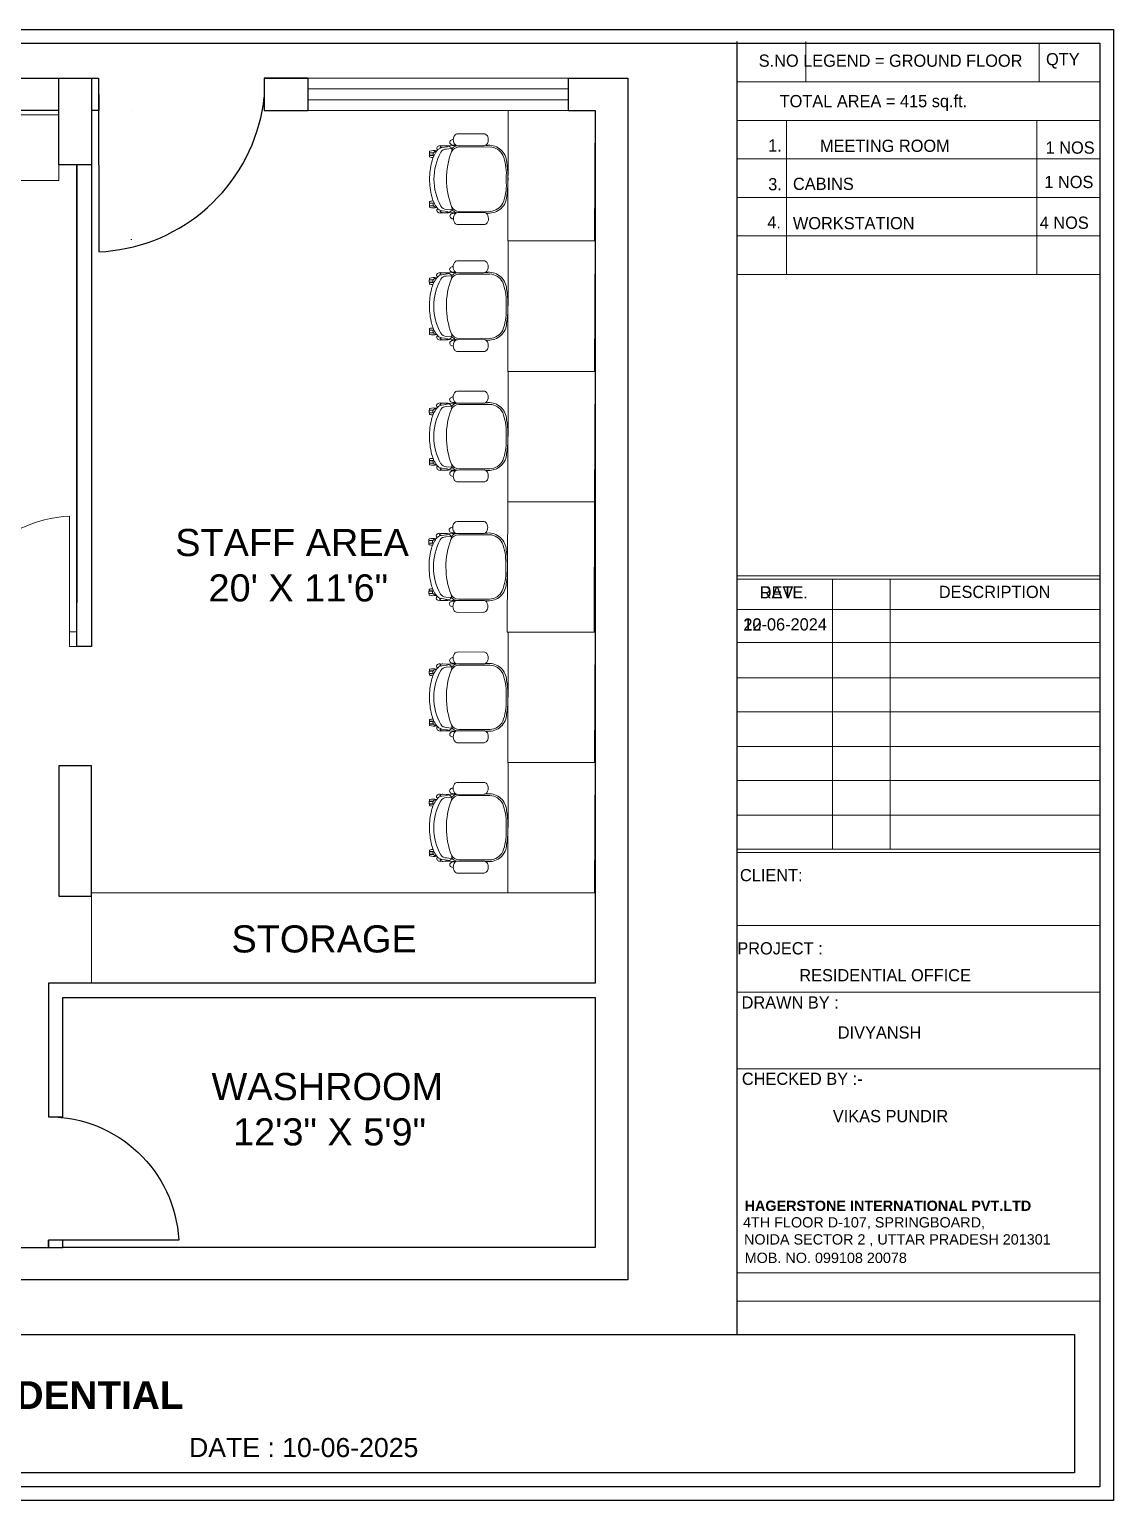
# Model space of a CAD drawing. Header units: inches. Extents: x 31613 to 11629803103, y 12993 to 6379790274.
# Drawn here: x 31847.9 to 32147.4, y 12993.3 to 13399.7 of the extents above; entities that cross this region are included whole.
import ezdxf

# ---------------------------------------------------------------- set-up
doc = ezdxf.new("R2010")
doc.units = ezdxf.units.IN
for name, color, linetype in [('PDF_0', 7, 'Continuous'), ('PDF_PDF2_PDF_0', 7, 'Continuous'), ('PDF_PDF3_PDF_0', 7, 'Continuous'), ('PDF_Text', 7, 'Continuous')]:
    doc.layers.add(name, color=color, linetype=linetype)
for name, color, linetype, true_color in [('PDF_COLUMN', 7, 'Continuous', 0x7f7f7f), ('PDF_EXISTING WALLS', 7, 'Continuous', 0xb80000), ('PDF_EXITING WALLS', 7, 'Continuous', 0xdd0000), ('PDF_FURNITURE', 30, 'Continuous', 0xff7f00), ('PDF_GLASS PARTITION', 7, 'Continuous', 0x7fffff)]:
    doc.layers.add(name, color=color, linetype=linetype, true_color=true_color)
doc.styles.add('PDF Arial', font='arial.ttf')
doc.styles.add('PDF Arial Bold', font='arialbd.ttf')
doc.styles.add('PDF Bahnschrift', font='')
doc.styles.get('PDF Bahnschrift').set_extended_font_data('Bahnschrift')

# ---------------------------------------------------------------- blocks, each defined once
blk = doc.blocks.new('VISITOR CHAIR')
at = {"layer": 'PDF_FURNITURE', "lineweight": 0}
for points in [[(31291.77, 13257.22, 0.209649), (31290.89, 13258.62, 0.101106), (31287.79, 13260.05, 0.061797), (31283.05, 13260.63, 0.061797), (31278.29, 13260.03, 0.101106), (31275.2, 13258.61, 0.209649), (31274.31, 13257.2)], [(31275.21, 13258.61, -0.119832), (31275.27, 13260.54, -0.348586), (31275.37, 13260.63), (31275.64, 13260.63, -0.414213), (31275.69, 13260.57), (31275.69, 13259.52)], [(31275.74, 13259.54), (31275.76, 13260.64, -0.414215), (31275.78, 13260.65), (31276.38, 13260.65, -0.414215), (31276.4, 13260.63), (31276.4, 13259.6)], [(31276.45, 13259.58), (31276.47, 13260.58, -0.414213), (31276.51, 13260.63), (31276.79, 13260.63, -0.348586), (31276.9, 13260.54, -0.076916), (31277.04, 13259.64)], [(31289.6, 13259.6), (31289.6, 13260.6, 0.414213), (31289.54, 13260.65), (31289.29, 13260.65, 0.348586), (31289.19, 13260.56, 0.076916), (31289.03, 13259.67)], [(31290.31, 13259.58), (31290.33, 13260.66, 0.414215), (31290.29, 13260.69), (31289.7, 13260.69, 0.414215), (31289.66, 13260.65), (31289.66, 13259.62)], [(31290.87, 13258.64, 0.119832), (31290.82, 13260.56, 0.348586), (31290.7, 13260.65), (31290.44, 13260.65, 0.414213), (31290.37, 13260.59), (31290.37, 13259.54)], [(31273.85, 13253.24), (31273.71, 13257.65, -0.182517), (31273.98, 13258.38, -0.206148), (31274.42, 13258.62, -0.131815), (31274.69, 13258.58, -0.117745), (31274.9, 13258.37)], [(31274.11, 13255.64), (31274.31, 13257.2), (31274.25, 13257.65, 0.35494), (31274.21, 13257.73, 0.167868), (31274.12, 13257.69, 0.22811), (31273.81, 13257.11)], [(31273.96, 13255.41, 0.111795), (31274.16, 13254.83, 0.173393), (31274.53, 13254.56, 0.437975), (31274.58, 13254.62), (31274.72, 13255.96, -0.27336), (31275.61, 13257.51)], [(31291.41, 13254.5), (31291.33, 13254.46, -0.088264), (31290.86, 13254.5), (31290.64, 13254.58, 0.093218), (31283.04, 13255.96, 0.093218), (31275.47, 13254.56), (31275.23, 13254.46, -0.088264), (31274.76, 13254.44), (31274.66, 13254.46, -0.245246), (31274.57, 13254.58)], [(31291.97, 13255.66), (31291.77, 13257.24), (31291.83, 13257.69, -0.35494), (31291.88, 13257.75, -0.167868), (31291.96, 13257.72, -0.22811), (31292.3, 13257.14), (31292.3, 13256.94), (31292.2, 13256), (31292.14, 13255.46, -0.111795), (31291.94, 13254.88, -0.173393), (31291.57, 13254.58, -0.437975), (31291.49, 13254.64), (31291.37, 13255.99, 0.27336), (31290.51, 13257.53, 0.125578), (31283.03, 13259.43, 0.125578), (31275.57, 13257.5)], [(31292.24, 13253.28), (31292.36, 13257.67, 0.182517), (31292.11, 13258.42, 0.206148), (31291.68, 13258.65, 0.131815), (31291.41, 13258.6, 0.117745), (31291.17, 13258.41)], [(31273.64, 13253.41), (31273.6, 13254.22, 0.269885), (31273.09, 13254.98, 0.176629), (31272.65, 13254.99, 0.126965), (31272.34, 13254.78, 0.170753), (31272.06, 13254.04)], [(31275.47, 13254.57, 0.269705), (31274.15, 13252.45), (31274.19, 13243.89)], [(31290.62, 13254.59, -0.269705), (31291.95, 13252.49), (31291.93, 13243.93)], [(31291.79, 13254.1), (31291.43, 13254.5, 0.245246), (31291.53, 13254.6)], [(31292.46, 13253.45), (31292.48, 13254.26, -0.269885), (31293, 13255.02, -0.176629), (31293.45, 13255.03, -0.126965), (31293.75, 13254.82, -0.170753), (31294.05, 13254.08)], [(31273.71, 13245.06), (31273.71, 13244.47, 0.20285), (31274.97, 13240.9, 0.202008), (31278.43, 13239.31, 0.040265), (31282.13, 13238.99), (31283.08, 13238.95), (31284, 13238.99, 0.040265), (31287.73, 13239.32, 0.202008), (31291.17, 13240.93, 0.20285), (31292.43, 13244.51)], [(31291.96, 13243.96, -0.27094), (31289.69, 13240.41, -0.104254), (31284.1, 13239.44), (31283.08, 13239.44), (31282.03, 13239.44, -0.104254), (31276.45, 13240.4, -0.27094), (31274.17, 13243.92)]]:
    blk.add_lwpolyline(points, format="xyb", dxfattribs=at)
for points in [[(31273.77, 13257.12), (31273.77, 13256.9), (31273.87, 13255.96), (31273.93, 13255.41)], [(31274.29, 13254.08), (31274.64, 13254.46)], [(31292.4, 13244.49), (31292.4, 13245.1)]]:
    blk.add_lwpolyline(points, dxfattribs=at)
for points in [[(31270.52, 13252.82), (31270.54, 13245.56, 0.137745), (31270.65, 13245.12, 0.176728), (31271.37, 13244.52, 0.190988), (31273, 13244.54, 0.176728), (31273.73, 13245.12, 0.137745), (31273.83, 13245.55), (31273.81, 13252.84, 0.137745), (31273.74, 13253.31, 0.176728), (31272.99, 13253.88, 0.190988), (31271.34, 13253.89, 0.176728), (31270.62, 13253.29, 0.137745)], [(31295.49, 13253.33, 0.176728), (31294.74, 13253.93, 0.190988), (31293.12, 13253.92, 0.176728), (31292.38, 13253.33, 0.137745), (31292.28, 13252.86), (31292.3, 13245.6, 0.137745), (31292.41, 13245.16, 0.176728), (31293.14, 13244.57, 0.190988), (31294.77, 13244.57, 0.176728), (31295.49, 13245.16, 0.137745), (31295.59, 13245.59), (31295.57, 13252.88, 0.137745)]]:
    blk.add_lwpolyline(points, format="xyb", close=True, dxfattribs=at)
for centre, radius, start, end in [((31276.15, 13258.84), 0.818, 50.6304, 189.3767), ((31275.7, 13259.71), 0.0493, 0.1042, 87.7863), ((31276.46, 13259.73), 0.0493, 92.4223, 180.1043), ((31289.95, 13258.86), 0.818, 350.8318, 129.5782), ((31289.61, 13259.75), 0.0493, 0.1042, 87.7863), ((31290.38, 13259.75), 0.0493, 92.4223, 180.1043), ((31276.56, 13252.4), 2.85, 144.0691, 166.2835), ((31289.53, 13252.44), 2.85, 13.9251, 36.1395)]:
    blk.add_arc(centre, radius, start, end, dxfattribs=at)

msp = doc.modelspace()

# ---------------------------------------------------------------- linework, layer by layer
at = {"layer": 'PDF_0', "lineweight": 25}
for points in [[(31856.07, 13362.24), (31856.07, 13386.23), (31865.07, 13386.23), (31865.07, 13362.24)], [(31865.07, 13160.24), (31865.07, 13196.25), (31856.07, 13196.25), (31856.07, 13160.24)]]:
    msp.add_lwpolyline(points, close=True, dxfattribs=at)
for points in [[(31865.07, 13386.23), (31867.07, 13386.23), (31867.09, 13377.24), (31865.07, 13377.24)], [(31867.07, 13386.23), (31867.12, 13338.24), (31869.08, 13338.35), (31871.01, 13338.57), (31872.94, 13338.85), (31874.85, 13339.2), (31876.74, 13339.64), (31878.62, 13340.15), (31880.47, 13340.74), (31882.3, 13341.39), (31884.11, 13342.12), (31885.87, 13342.93), (31887.6, 13343.81), (31889.32, 13344.76), (31890.97, 13345.77), (31892.59, 13346.85), (31894.17, 13347.99), (31895.68, 13349.22), (31897.16, 13350.48), (31898.58, 13351.8), (31899.94, 13353.2), (31901.26, 13354.64), (31902.5, 13356.11), (31903.69, 13357.65), (31904.81, 13359.25), (31905.87, 13360.88), (31906.88, 13362.56), (31907.79, 13364.25), (31908.65, 13366.01), (31909.44, 13367.78), (31910.15, 13369.6), (31910.78, 13371.43), (31911.33, 13373.3), (31911.83, 13375.19), (31912.24, 13377.09), (31912.58, 13379), (31912.83, 13380.93)], [(31876.07, 13377.26), (31876.07, 13377.24)], [(31876.07, 13341.75), (31876.07, 13341.51)], [(31857.19, 13063.24), (31857.19, 13065.25)]]:
    msp.add_lwpolyline(points, dxfattribs=at)
msp.add_lwpolyline([(31853.2, 13099.31, -0.398047), (31889.2, 13065.25), (31853.19, 13065.25), (31853.19, 13063.24)], format="xyb", dxfattribs=at)
at = {"layer": 'PDF_COLUMN', "lineweight": 0}
for points in [[(32043.39, 13248.75), (32143.6, 13248.75)], [(32043.39, 13247.83), (32143.6, 13247.83)], [(32069.74, 13247.83), (32069.74, 13173.22)], [(32085.73, 13247.83), (32085.73, 13173.22)], [(32142.43, 13239.47), (32043.39, 13239.47), (32143.6, 13239.47)], [(32142.43, 13230.32), (32043.39, 13230.32), (32143.6, 13230.32)], [(32043.39, 13220.53), (32143.6, 13220.53), (32043.39, 13220.53), (32142.43, 13220.53)], [(32142.43, 13211.13), (32043.39, 13211.13), (32143.6, 13211.13), (32043.39, 13211.13)], [(32143.6, 13201.59), (32043.39, 13201.59)], [(32142.43, 13192.17), (32043.39, 13192.17), (32143.6, 13192.17)], [(32143.6, 13182.65), (32043.39, 13182.65)], [(32043.39, 13173.22), (32143.6, 13173.22), (32043.39, 13173.22)], [(32043.39, 13172.32), (32143.6, 13172.32)], [(32143.6, 13152.15), (32043.39, 13152.15), (32143.6, 13152.15)], [(32043.39, 13152.15), (32143.6, 13152.15)], [(32043.39, 13133.69), (32143.6, 13133.69)], [(32043.39, 13112.56), (32143.6, 13112.56)], [(32043.39, 13056.19), (32143.6, 13056.19)], [(32043.39, 13048.34), (32143.6, 13048.34)]]:
    msp.add_lwpolyline(points, dxfattribs=at)
at = {"layer": 'PDF_EXISTING WALLS', "lineweight": 30}
for points in [[(31912.83, 13386.23), (31924.82, 13386.23), (31924.82, 13377.24)], [(31996.82, 13377.24), (31996.82, 13386.23)], [(31853.19, 13099.29), (31857.19, 13099.29)], [(31857.19, 13065.25), (31853.19, 13065.25)], [(31853.19, 13063.24), (31857.19, 13063.24)]]:
    msp.add_lwpolyline(points, dxfattribs=at)
at = {"layer": 'PDF_EXITING WALLS', "lineweight": 30}
for points in [[(31996.82, 13386.23), (32004.21, 13386.23), (32013.2, 13386.23), (32013.2, 13377.24), (32013.2, 13063.24), (32013.2, 13054.25), (32004.21, 13054.25), (31657.19, 13054.25), (31648.21, 13054.25), (31648.21, 13063.24), (31648.21, 13377.24), (31648.21, 13386.23), (31657.19, 13386.23), (31794.69, 13386.23), (31794.69, 13377.24), (31777.21, 13377.24), (31657.19, 13377.24), (31657.19, 13063.24), (31853.19, 13063.24), (31853.19, 13065.25)], [(31865.07, 13362.24), (31856.07, 13362.24), (31856.07, 13377.24), (31842.7, 13377.24), (31842.7, 13386.23), (31865.07, 13386.23), (31865.07, 13233.24), (31865.07, 13229.24), (31861.07, 13229.24), (31861.07, 13362.24), (31861.07, 13241.22)], [(31924.82, 13386.23), (31912.83, 13386.23), (31912.83, 13377.24), (31924.82, 13377.24)], [(31996.82, 13377.24), (32004.21, 13377.24), (32004.21, 13136.25), (31853.19, 13136.25), (31853.19, 13099.29)], [(31857.19, 13099.29), (31857.19, 13132.25), (32004.21, 13132.25), (32004.21, 13063.24), (31857.19, 13063.24), (31857.19, 13065.25)]]:
    msp.add_lwpolyline(points, dxfattribs=at)
at = {"layer": 'PDF_FURNITURE', "lineweight": 0}
for points in [[(31856.07, 13357.95), (31777.21, 13357.95), (31777.21, 13376.08), (31856.07, 13376.08)], [(31980.2, 13377.24), (31980.07, 13341.23), (32004.08, 13341.23), (32004.21, 13377.24)], [(31980.2, 13341.23), (31980.07, 13305.21), (32004.08, 13305.21), (32004.21, 13341.23)], [(31980.2, 13305.21), (31980.07, 13269.2), (32004.08, 13269.2), (32004.21, 13305.21)], [(31980.07, 13269.2), (31979.94, 13233.19), (32003.95, 13233.19), (32004.08, 13269.2)], [(31980.2, 13233.18), (31980.07, 13197.17), (32004.08, 13197.17), (32004.21, 13233.18)], [(31980.2, 13197.17), (31980.07, 13161.16), (32004.08, 13161.16), (32004.21, 13197.17)], [(32004.21, 13136.25), (31865.07, 13136.25), (31865.07, 13161.13), (32004.21, 13161.13)]]:
    msp.add_lwpolyline(points, close=True, dxfattribs=at)
msp.add_lwpolyline([(31861.19, 13357.95), (31861.07, 13357.95)], dxfattribs=at)
at = {"layer": 'PDF_GLASS PARTITION', "lineweight": 5}
for points in [[(31996.82, 13386.23), (31924.82, 13386.23)], [(31996.82, 13383.23), (31924.82, 13383.23)], [(31996.82, 13380.24), (31924.82, 13380.24)], [(31996.82, 13377.24), (31924.82, 13377.24)], [(31859.06, 13229.24), (31861.07, 13229.24)]]:
    msp.add_lwpolyline(points, dxfattribs=at)
msp.add_lwpolyline([(31861.07, 13233.24), (31859.06, 13233.24), (31859.06, 13229.24), (31859.06, 13265.25, 0.398047), (31825.02, 13229.25)], format="xyb", dxfattribs=at)
at = {"layer": 'PDF_PDF2_PDF_0', "lineweight": 25}
for points in [[(31612.94, 13399.65), (32147.42, 13399.65), (32147.42, 12993.29), (31612.94, 12993.29)], [(31616.77, 13395.83), (32143.6, 13395.83), (32143.6, 12997.12), (31616.77, 12997.12)]]:
    msp.add_lwpolyline(points, close=True, dxfattribs=at)
for points in [[(32043.39, 13396.36), (32043.39, 13039.18)], [(31746.26, 13039.18), (32136.6, 13039.18), (32136.6, 13000.94), (31731.6, 13000.94)]]:
    msp.add_lwpolyline(points, dxfattribs=at)
at = {"layer": 'PDF_PDF3_PDF_0', "lineweight": 0}
for points in [[(32062.43, 13385.15), (32062.43, 13396.32)], [(32126.88, 13395.87), (32126.88, 13385.15)], [(32043.39, 13385.15), (32143.64, 13385.15)], [(32043.39, 13374.46), (32143.64, 13374.46)], [(32057.07, 13331.95), (32057.07, 13374.46)], [(32126.23, 13374.46), (32126.23, 13331.95)], [(32043.39, 13363.88), (32143.64, 13363.88)], [(32043.39, 13353.22), (32143.64, 13353.22)], [(32043.39, 13342.61), (32143.64, 13342.61)], [(32043.39, 13331.95), (32143.64, 13331.95)]]:
    msp.add_lwpolyline(points, dxfattribs=at)

# ---------------------------------------------------------------- block references
at = {"rotation": 90}
for p in [(45219.12, -17924.77), (45219.08, -17959.86), (45219.08, -17995.87), (45218.96, -18031.88), (45219.08, -18067.9), (45219.08, -18103.91)]:
    msp.add_blockref('VISITOR CHAIR', p, dxfattribs=at)

# ---------------------------------------------------------------- texts
at = {"layer": 'PDF_FURNITURE', "lineweight": 0, "insert": (31903.76, 13144.58), "char_height": 7.492, "attachment_point": 7, "style": 'PDF Arial'}
msp.add_mtext('STORAGE', dxfattribs=at)
at = {"layer": 'PDF_Text', "attachment_point": 7}
for s, insert, char_height, style in [('S.NO LEGEND = GROUND FLOOR', (32049.4, 13389.29), 3.3748, 'PDF Bahnschrift'), ('QTY', (32128.76, 13388.82), 3.375, 'PDF Bahnschrift'), ('TOTAL AREA = 415 sq.ft.', (32055.18, 13377.15), 3.3748, 'PDF Bahnschrift'), ('1.', (32052.02, 13365.93), 3.375, 'PDF Bahnschrift'), ('MEETING ROOM', (32066.31, 13365.78), 3.3748, 'PDF Bahnschrift'), ('1 NOS', (32128.64, 13365.28), 3.375, 'PDF Bahnschrift'), ('3.', (32052.02, 13355.17), 3.375, 'PDF Bahnschrift'), ('CABINS', (32058.86, 13355.27), 3.375, 'PDF Bahnschrift'), ('1 NOS', (32128.3, 13355.78), 3.375, 'PDF Bahnschrift'), ('4.', (32051.77, 13344.68), 3.375, 'PDF Bahnschrift'), ('WORKSTATION', (32058.84, 13344.41), 3.3748, 'PDF Bahnschrift'), ('4 NOS', (32127.02, 13344.53), 3.375, 'PDF Bahnschrift'), ('DATE.', (32049.68, 13242.49), 3.375, 'PDF Bahnschrift'), ('REV..', (32049.68, 13242.49), 3.375, 'PDF Bahnschrift'), ('DESCRIPTION', (32099.15, 13242.55), 3.3748, 'PDF Bahnschrift'), ('22', (32045.15, 13233.58), 3.375, 'PDF Bahnschrift'), ('10-06-2024', (32045.15, 13233.58), 3.375, 'PDF Bahnschrift'), ('CLIENT:', (32044.22, 13164.32), 3.375, 'PDF Bahnschrift'), ('PROJECT :', (32043.49, 13144.1), 3.375, 'PDF Bahnschrift'), ('RESIDENTIAL OFFICE', (32060.62, 13136.67), 3.3748, 'PDF Bahnschrift'), ('DRAWN BY :', (32044.67, 13129.19), 3.375, 'PDF Bahnschrift'), ('DIVYANSH', (32071.24, 13120.86), 3.375, 'PDF Bahnschrift'), ('CHECKED BY :-', (32044.75, 13108.07), 3.3748, 'PDF Bahnschrift'), ('VIKAS PUNDIR', (32069.88, 13097.76), 3.3748, 'PDF Bahnschrift'), ('HAGERSTONE INTERNATIONAL PVT.LTD', (32045.5, 13073.26), 2.8421, 'PDF Arial Bold'), ('4TH FLOOR D-107, SPRINGBOARD,', (32045.07, 13068.2), 2.8421, 'PDF Arial'), ('NOIDA SECTOR 2 , UTTAR PRADESH 201301', (32045.34, 13063.49), 2.8421, 'PDF Arial'), ('MOB. NO. 099108 20078', (32045.52, 13058.88), 2.8421, 'PDF Arial'), ('DESIGN PROPOSAL - HOUSE RESIDENTIAL', (31664.68, 13018.5), 7.657, 'PDF Arial Bold'), ('DATE : 10-06-2025', (31892.04, 13005.24), 5.2631, 'PDF Arial')]:
    msp.add_mtext(s, dxfattribs=dict(at, insert=insert, char_height=char_height, style=style))
at = {"layer": 'PDF_Text', "color": 12, "true_color": 0xdd0000, "char_height": 7.492, "attachment_point": 7, "style": 'PDF Arial'}
for s, insert in [('STAFF AREA', (31888.22, 13254.08)), ('20\' X 11\'6"', (31897.42, 13241.54)), ('WASHROOM', (31898.25, 13103.8)), ('12\'3" X 5\'9"', (31904.18, 13091.28))]:
    msp.add_mtext(s, dxfattribs=dict(at, insert=insert))

doc.saveas('drawing.dxf')
